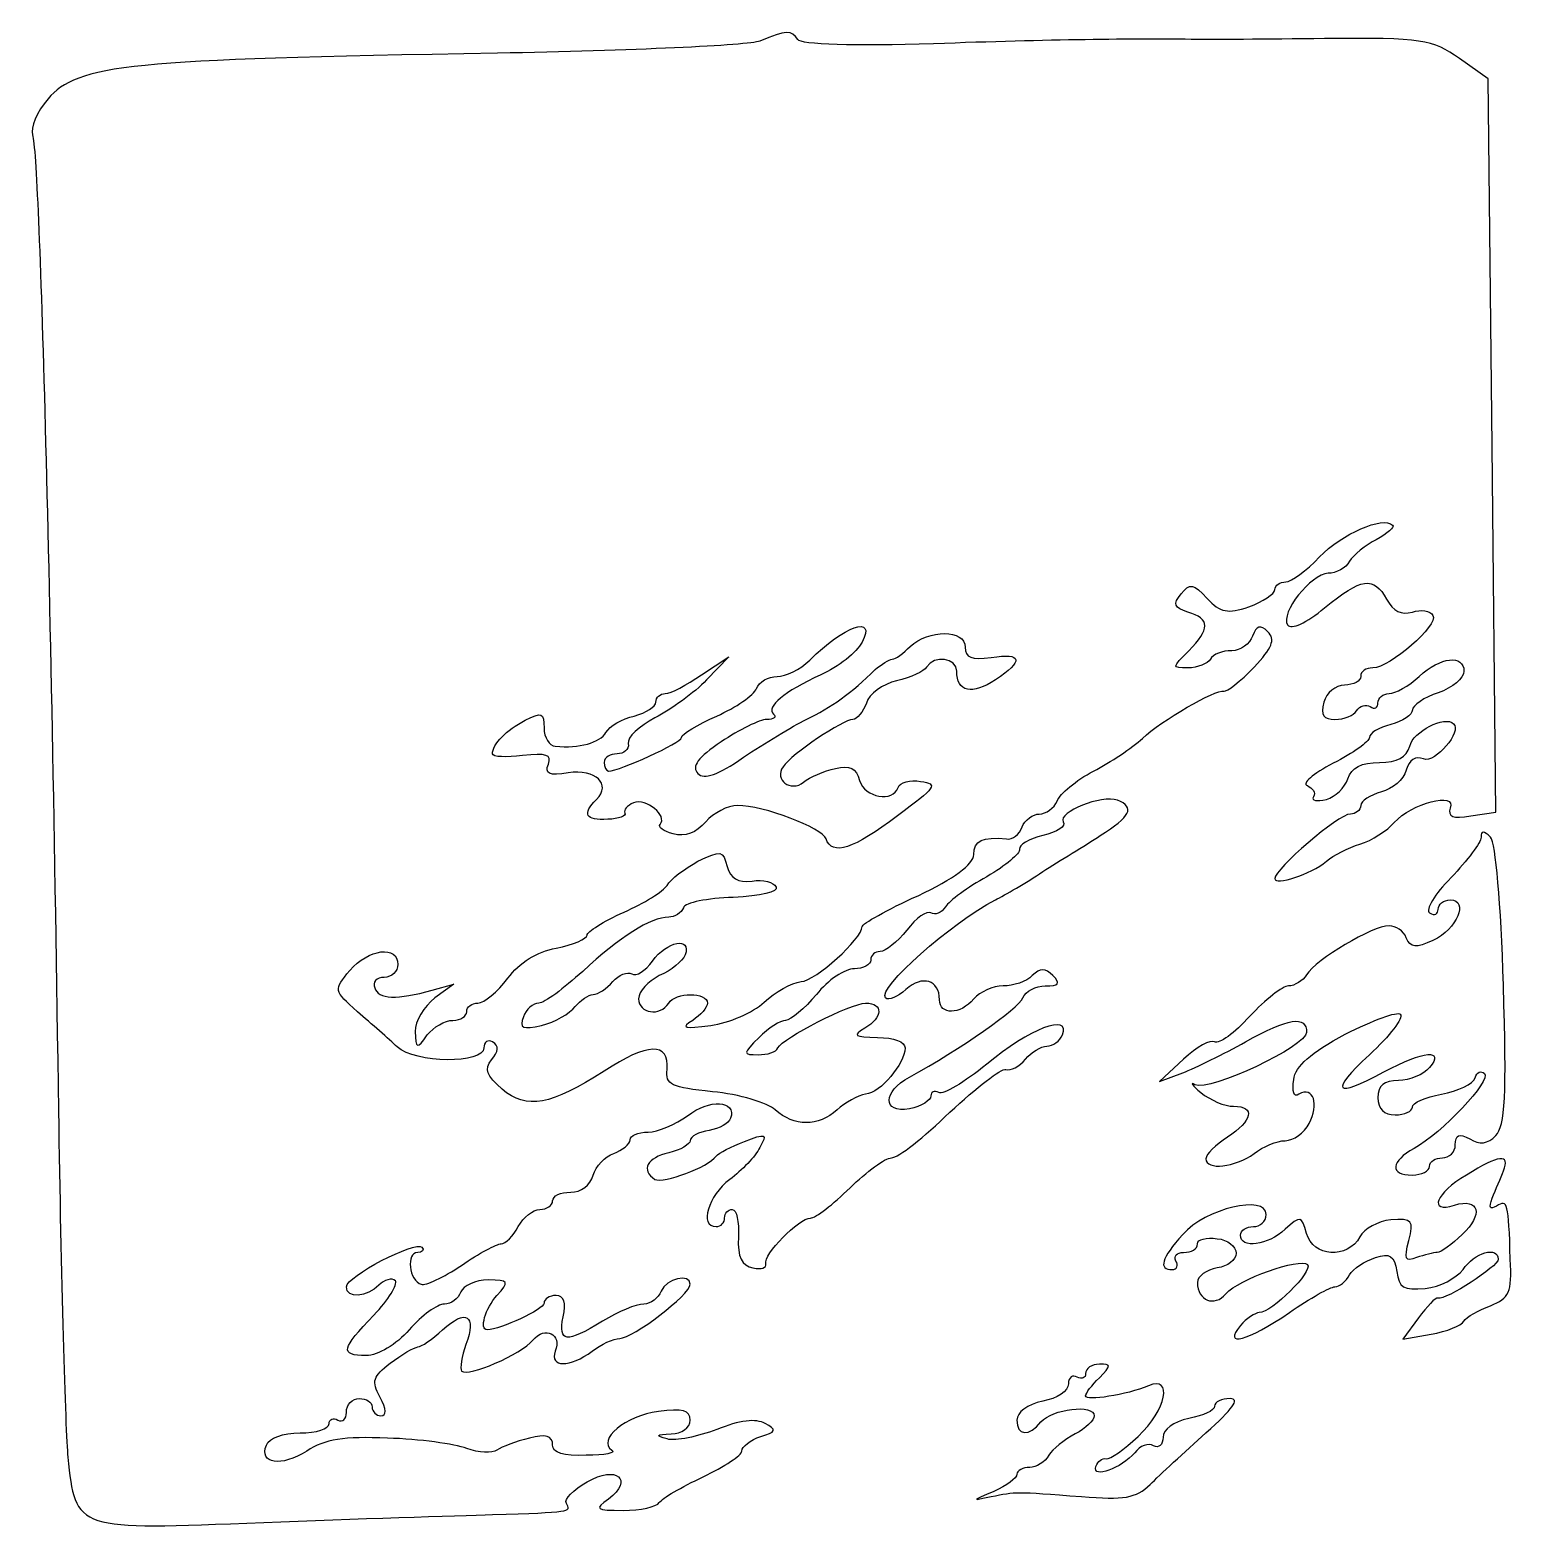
# Model space of a CAD drawing. Extents: x 0 to 69.4, y 0 to 30.3.
# Drawn here: x 34.799 to 37.791, y 7.909 to 10.94 of the extents above; entities that cross this region are included whole.
import ezdxf

# ---------------------------------------------------------------- set-up
doc = ezdxf.new("R2010")
doc.units = 0
doc.header["$MEASUREMENT"] = 0
doc.layers.get('0').update_dxf_attribs({"linetype": 'CONTINUOUS'})

msp = doc.modelspace()

# ---------------------------------------------------------------- linework, layer by layer
at = {"color": 0, "linetype": 'CONTINUOUS'}
for p, q in [((36.2724, 10.9172), (36.2724, 10.9172)), ((37.7428, 10.8408), (37.6854, 10.8824)), ((37.7514, 10.0996), (37.7428, 10.8408)), ((37.7583, 9.36003), (37.7514, 10.0996)), ((36.4789, 9.70378), (36.4789, 9.70378)), ((36.1543, 9.63781), (36.2099, 9.67426)), ((36.2099, 9.67426), (36.1647, 9.62739)), ((37.7081, 9.35308), (37.7583, 9.36003)), ((37.7289, 9.30968), (37.7289, 9.30968)), ((35.611, 9.00071), (35.6544, 9.01286)), ((35.6544, 9.01286), (35.6163, 8.98508)), ((37.1282, 8.86182), (37.0796, 8.81668)), ((37.0796, 8.81668), (37.1265, 8.83404)), ((37.6993, 8.6275), (37.6993, 8.6275)), ((37.6021, 8.33931), (37.5708, 8.2959)), ((37.5708, 8.2959), (37.6282, 8.30632)), ((36.9303, 8.22651), (36.9303, 8.22651))]:
    msp.add_line(p, q, dxfattribs=at)
for points in [[(36.2724, 10.9172), (36.2499, 10.9085), (36.0119, 10.8981), (35.7429, 10.8928)], [(36.3488, 10.9206), (36.3365, 10.9397), (36.3263, 10.9397), (36.2724, 10.9172)], [(36.6231, 10.9119), (36.465, 10.9067), (36.3539, 10.9102), (36.3488, 10.9206)], [(37.156, 10.9206), (37.0258, 10.9224), (36.8592, 10.9206), (36.6231, 10.9119)], [(37.4129, 10.9224), (37.2949, 10.9206), (37.1803, 10.9206), (37.156, 10.9206)], [(37.6854, 10.8824), (37.6299, 10.9206), (37.6108, 10.9241), (37.4129, 10.9224)], [(35.7429, 10.8928), (34.9965, 10.8807), (34.8942, 10.8703), (34.8351, 10.8008)], [(34.8351, 10.8008), (34.8125, 10.7748), (34.7986, 10.7418), (34.8039, 10.7279)], [(34.8039, 10.7279), (34.8178, 10.6776), (34.8403, 9.86171), (34.856, 8.75765)], [(37.4025, 9.8756), (37.4476, 9.92247), (37.531, 9.95893), (37.55, 9.93983)], [(37.55, 9.93983), (37.5553, 9.93636), (37.5396, 9.92247), (37.5171, 9.91032)], [(37.5171, 9.91032), (37.4963, 9.8999), (37.4701, 9.87907), (37.4632, 9.86692)], [(37.3347, 9.82525), (37.3451, 9.82525), (37.3764, 9.84782), (37.4025, 9.8756)], [(37.4632, 9.86692), (37.4563, 9.85303), (37.4354, 9.84261), (37.4199, 9.84261)], [(37.1231, 9.80094), (37.1404, 9.82351), (37.149, 9.82178), (37.1751, 9.79226)], [(37.3122, 9.80963), (37.3122, 9.81831), (37.3226, 9.82525), (37.3347, 9.82525)], [(37.4199, 9.84261), (37.3851, 9.84088), (37.3226, 9.76275), (37.3382, 9.73844)], [(37.4129, 9.77317), (37.4875, 9.83393), (37.5118, 9.8374), (37.5379, 9.79053)], [(37.1369, 9.76449), (37.1092, 9.77317), (37.1057, 9.78011), (37.1231, 9.80094)], [(37.1751, 9.79226), (37.2029, 9.76275), (37.2168, 9.76101), (37.2601, 9.7749)], [(37.2601, 9.7749), (37.2879, 9.78532), (37.3122, 9.80094), (37.3122, 9.80963)], [(37.5379, 9.79053), (37.5518, 9.76622), (37.5674, 9.75754), (37.59, 9.76449)], [(37.1386, 9.68642), (37.1821, 9.72976), (37.1821, 9.7506), (37.1369, 9.76449)], [(37.3382, 9.73844), (37.3451, 9.72803), (37.3764, 9.74192), (37.4129, 9.77317)], [(37.59, 9.76449), (37.6074, 9.76969), (37.6264, 9.76796), (37.6317, 9.75754)], [(36.3731, 9.66732), (36.4425, 9.73671), (36.5085, 9.75928), (36.4789, 9.70378)], [(36.5761, 9.6951), (36.6126, 9.72976), (36.6872, 9.72976), (36.6872, 9.69336)], [(37.2983, 9.72456), (37.2826, 9.74018), (37.2758, 9.73671), (37.2671, 9.71588)], [(37.6317, 9.75754), (37.6438, 9.73844), (37.5449, 9.65169), (37.5101, 9.65169)], [(36.4789, 9.70378), (36.4685, 9.68294), (36.4303, 9.65343), (36.3956, 9.63781)], [(37.2671, 9.71588), (37.2619, 9.70031), (37.2428, 9.68642), (37.2254, 9.68642)], [(37.2706, 9.65343), (37.3069, 9.69163), (37.3139, 9.70893), (37.2983, 9.72456)], [(36.505, 9.64822), (36.5189, 9.65864), (36.5328, 9.66906), (36.5397, 9.66906)], [(36.5397, 9.66906), (36.5467, 9.66906), (36.5622, 9.68121), (36.5761, 9.6951)], [(36.6699, 9.64475), (36.6699, 9.67253), (36.6247, 9.67774), (36.6092, 9.65343)], [(36.6872, 9.69336), (36.6872, 9.67253), (36.6994, 9.66732), (36.7393, 9.67253)], [(36.7393, 9.67253), (36.8036, 9.68294), (36.8053, 9.66558), (36.7481, 9.62739)], [(37.1369, 9.65169), (37.1039, 9.65169), (37.1039, 9.65169), (37.1386, 9.68642)], [(37.1821, 9.66906), (37.1768, 9.66038), (37.156, 9.65169), (37.1369, 9.65169)], [(37.2254, 9.68642), (37.2064, 9.68642), (37.1872, 9.67947), (37.1821, 9.66906)], [(37.6039, 9.63433), (37.6472, 9.67426), (37.6942, 9.67947), (37.6942, 9.64475)], [(36.3071, 9.63433), (36.3244, 9.63433), (36.3539, 9.64822), (36.3731, 9.66732)], [(36.3661, 9.54753), (36.4164, 9.57183), (36.4581, 9.60135), (36.505, 9.64822)], [(36.6092, 9.65343), (36.6039, 9.64475), (36.5779, 9.6326), (36.5483, 9.62565)], [(36.7481, 9.62739), (36.7011, 9.59614), (36.6699, 9.60308), (36.6699, 9.64475)], [(37.2099, 9.60482), (37.215, 9.60308), (37.2428, 9.62392), (37.2706, 9.65343)], [(37.5101, 9.65169), (37.4963, 9.65169), (37.4858, 9.64475), (37.4858, 9.63433)], [(37.6942, 9.64475), (37.6942, 9.63086), (37.6715, 9.61176), (37.6421, 9.60135)], [(36.1647, 9.62739), (36.1404, 9.60135), (36.0936, 9.56836), (36.0606, 9.551)], [(36.0814, 9.59961), (36.0918, 9.59961), (36.1249, 9.61697), (36.1543, 9.63781)], [(36.1856, 9.55447), (36.2238, 9.57183), (36.2603, 9.59614), (36.2654, 9.61003)], [(36.2654, 9.61003), (36.2707, 9.62392), (36.2897, 9.63433), (36.3071, 9.63433)], [(36.3956, 9.63781), (36.321, 9.60308), (36.2846, 9.57357), (36.3001, 9.55794)], [(36.5483, 9.62565), (36.5206, 9.61871), (36.4928, 9.59961), (36.4876, 9.58051)], [(37.0449, 9.50933), (37.0831, 9.54579), (37.1925, 9.60829), (37.2099, 9.60482)], [(37.4528, 9.61697), (37.4354, 9.61697), (37.4164, 9.60135), (37.4111, 9.58225)], [(37.4858, 9.63433), (37.4858, 9.62565), (37.4719, 9.61697), (37.4528, 9.61697)], [(37.5431, 9.59961), (37.5553, 9.59961), (37.5831, 9.61524), (37.6039, 9.63433)], [(36.0189, 9.55447), (36.0432, 9.56142), (36.0624, 9.57357), (36.0624, 9.58225)], [(36.0624, 9.58225), (36.0624, 9.59267), (36.071, 9.59961), (36.0814, 9.59961)], [(36.4876, 9.58051), (36.4807, 9.56315), (36.4685, 9.54753), (36.4599, 9.54753)], [(37.4111, 9.58225), (37.4042, 9.55621), (37.4111, 9.54753), (37.4338, 9.54753)], [(37.4771, 9.56489), (37.484, 9.57531), (37.4963, 9.57878), (37.5049, 9.57357)], [(37.5049, 9.57357), (37.5136, 9.56663), (37.5206, 9.57183), (37.5206, 9.58051)], [(37.5206, 9.58051), (37.5206, 9.59093), (37.531, 9.59961), (37.5431, 9.59961)], [(37.6421, 9.60135), (37.6143, 9.59267), (37.59, 9.57531), (37.59, 9.56663)], [(35.7985, 9.54579), (35.8315, 9.56315), (35.8367, 9.56142), (35.8367, 9.53017)], [(35.9617, 9.52149), (35.9686, 9.53364), (35.9946, 9.54926), (36.0189, 9.55447)], [(36.0606, 9.551), (36.0293, 9.53364), (36.0033, 9.51107), (36.0068, 9.49892)], [(36.1144, 9.51107), (36.1144, 9.51801), (36.1457, 9.53711), (36.1856, 9.55447)], [(36.2863, 9.54753), (36.2724, 9.54753), (36.2307, 9.52669), (36.1943, 9.50239)], [(36.2394, 9.47114), (36.2811, 9.49892), (36.3383, 9.53364), (36.3661, 9.54753)], [(36.3001, 9.55794), (36.3071, 9.55274), (36.3001, 9.54753), (36.2863, 9.54753)], [(36.4599, 9.54753), (36.4407, 9.54753), (36.3365, 9.47808), (36.3193, 9.45204)], [(37.4338, 9.54753), (37.4528, 9.54753), (37.4719, 9.55621), (37.4771, 9.56489)], [(37.59, 9.56663), (37.59, 9.55621), (37.5708, 9.54406), (37.5465, 9.53711)], [(37.5847, 9.49371), (37.5917, 9.52322), (37.656, 9.55621), (37.6733, 9.53885)], [(35.7325, 9.47808), (35.7325, 9.49718), (35.7603, 9.52669), (35.7985, 9.54579)], [(35.8367, 9.53017), (35.8367, 9.51107), (35.8471, 9.49371), (35.8593, 9.49371)], [(35.8593, 9.49371), (35.9078, 9.4885), (35.9494, 9.50065), (35.9617, 9.52149)], [(37.5465, 9.53711), (37.5222, 9.5319), (37.5032, 9.51975), (37.5032, 9.51107)], [(37.6733, 9.53885), (37.6907, 9.52322), (37.6368, 9.45899), (37.6125, 9.46767)], [(35.9668, 9.44336), (35.9894, 9.44336), (36.1144, 9.50065), (36.1144, 9.51107)], [(36.0068, 9.49892), (36.0085, 9.48676), (35.9981, 9.47808), (35.9842, 9.47808)], [(36.1943, 9.50239), (36.1474, 9.47114), (36.1335, 9.45204), (36.1474, 9.43815)], [(36.946, 9.44336), (36.9807, 9.46072), (37.024, 9.49024), (37.0449, 9.50933)], [(37.5032, 9.51107), (37.5032, 9.50239), (37.4701, 9.47982), (37.4303, 9.45899)], [(37.524, 9.46072), (37.5604, 9.46072), (37.5778, 9.47114), (37.5847, 9.49371)], [(35.7933, 9.47461), (35.7603, 9.47114), (35.7325, 9.47114), (35.7325, 9.47808)], [(35.8454, 9.45725), (35.8524, 9.47635), (35.8419, 9.47982), (35.7933, 9.47461)], [(35.8853, 9.43989), (35.8471, 9.43294), (35.8367, 9.43815), (35.8454, 9.45725)], [(35.9842, 9.47808), (35.9703, 9.47808), (35.9582, 9.47114), (35.9582, 9.46072)], [(35.9582, 9.46072), (35.9582, 9.45204), (35.9617, 9.44336), (35.9668, 9.44336)], [(36.1474, 9.43815), (36.1596, 9.426), (36.1874, 9.43468), (36.2394, 9.47114)], [(37.4303, 9.45899), (37.3886, 9.43815), (37.366, 9.41732), (37.3782, 9.41385)], [(37.4597, 9.42774), (37.4667, 9.45031), (37.4875, 9.46072), (37.524, 9.46072)], [(37.6125, 9.46767), (37.5969, 9.47461), (37.5831, 9.46593), (37.5778, 9.4451)], [(35.9425, 9.38607), (35.9738, 9.41732), (35.9408, 9.44683), (35.8853, 9.43989)], [(36.3193, 9.45204), (36.3001, 9.426), (36.3349, 9.39996), (36.3608, 9.42079)], [(36.3608, 9.42079), (36.3731, 9.43121), (36.4025, 9.44336), (36.4251, 9.44857)], [(36.4251, 9.44857), (36.4546, 9.45551), (36.4668, 9.45031), (36.4738, 9.42426)], [(36.8731, 9.3826), (36.8782, 9.39822), (36.9113, 9.42426), (36.946, 9.44336)], [(37.4164, 9.38607), (37.4338, 9.39128), (37.4546, 9.41038), (37.4597, 9.42774)], [(37.5778, 9.4451), (37.5726, 9.426), (37.55, 9.4069), (37.5275, 9.40169)], [(36.4738, 9.42426), (36.4842, 9.38954), (36.5414, 9.37913), (36.5518, 9.41038)], [(36.5969, 9.42253), (36.6335, 9.41732), (36.6282, 9.41038), (36.5501, 9.35308)], [(36.5518, 9.41038), (36.5553, 9.42079), (36.5761, 9.426), (36.5969, 9.42253)], [(36.9946, 9.38433), (36.9633, 9.39649), (36.8731, 9.36003), (36.8851, 9.34093)], [(37.3782, 9.41385), (37.3886, 9.40864), (37.3956, 9.39996), (37.3903, 9.39128)], [(37.5275, 9.40169), (37.5049, 9.39475), (37.4858, 9.3826), (37.4858, 9.37392)], [(37.5535, 9.33919), (37.5882, 9.37913), (37.6803, 9.40169), (37.6664, 9.36871)], [(35.9651, 9.34614), (35.92, 9.34267), (35.9131, 9.35656), (35.9425, 9.38607)], [(36.0172, 9.37913), (36.005, 9.37392), (35.9964, 9.36524), (35.9999, 9.35829)], [(36.071, 9.33572), (36.0867, 9.35308), (36.0432, 9.38954), (36.0172, 9.37913)], [(36.2272, 9.37392), (36.2082, 9.37392), (36.1786, 9.35829), (36.1631, 9.34093)], [(36.406, 9.30621), (36.399, 9.32878), (36.2793, 9.37392), (36.2272, 9.37392)], [(36.8365, 9.35656), (36.8504, 9.35656), (36.8661, 9.36871), (36.8731, 9.3826)], [(36.9599, 9.31315), (37.0206, 9.35135), (37.031, 9.37044), (36.9946, 9.38433)], [(37.3903, 9.39128), (37.3851, 9.38433), (37.3972, 9.38086), (37.4164, 9.38607)], [(37.4858, 9.37392), (37.4858, 9.3635), (37.4754, 9.35656), (37.465, 9.35656)], [(37.6664, 9.36871), (37.6611, 9.35135), (37.6715, 9.34614), (37.7081, 9.35308)], [(35.9999, 9.35829), (36.0033, 9.35308), (35.9876, 9.34614), (35.9651, 9.34614)], [(36.0971, 9.31663), (36.0779, 9.32183), (36.0658, 9.33051), (36.071, 9.33572)], [(36.1631, 9.34093), (36.1439, 9.31836), (36.1214, 9.30968), (36.0971, 9.31663)], [(36.5501, 9.35308), (36.4615, 9.28538), (36.4182, 9.27149), (36.406, 9.30621)], [(36.8018, 9.33051), (36.8071, 9.3444), (36.8244, 9.35656), (36.8365, 9.35656)], [(36.8851, 9.34093), (36.8921, 9.33225), (36.8731, 9.3201), (36.8435, 9.31315)], [(37.465, 9.35656), (37.4407, 9.35656), (37.3122, 9.24544), (37.3122, 9.2264)], [(37.484, 9.29579), (37.5083, 9.30274), (37.5396, 9.32357), (37.5535, 9.33919)], [(36.7046, 9.27496), (36.7046, 9.30274), (36.7219, 9.31142), (36.7706, 9.30621)], [(36.7706, 9.30621), (36.7828, 9.30447), (36.7967, 9.31489), (36.8018, 9.33051)], [(36.8435, 9.31315), (36.8157, 9.30621), (36.7949, 9.29406), (36.7967, 9.28538)], [(36.8435, 9.24024), (36.8765, 9.26107), (36.9303, 9.29406), (36.9599, 9.31315)], [(37.7289, 9.30968), (37.7289, 9.29926), (37.7011, 9.26281), (37.6681, 9.22814)], [(37.7479, 9.30968), (37.734, 9.32357), (37.7289, 9.32357), (37.7289, 9.30968)], [(37.7739, 9.01113), (37.7688, 9.17606), (37.7583, 9.29926), (37.7479, 9.30968)], [(36.1474, 9.26107), (36.1943, 9.28364), (36.1978, 9.28364), (36.2064, 9.25065)], [(36.5918, 9.19168), (36.6647, 9.2264), (36.7029, 9.25413), (36.7046, 9.27496)], [(36.7967, 9.28538), (36.7983, 9.27669), (36.7689, 9.25239), (36.7307, 9.22988)], [(37.4164, 9.26107), (37.4303, 9.27322), (37.4615, 9.28885), (37.484, 9.29579)], [(36.0849, 9.21251), (36.0918, 9.22467), (36.1214, 9.24718), (36.1474, 9.26107)], [(36.2064, 9.25065), (36.2133, 9.2264), (36.2272, 9.21772), (36.2568, 9.22119)], [(37.3122, 9.2264), (37.3122, 9.21078), (37.3851, 9.23503), (37.4164, 9.26107)], [(36.2568, 9.22119), (36.2793, 9.22467), (36.3001, 9.21946), (36.3054, 9.20904)], [(36.7307, 9.22988), (36.6925, 9.20904), (36.6543, 9.18126), (36.6474, 9.16911)], [(36.7481, 9.183), (36.7671, 9.19342), (36.8106, 9.21772), (36.8435, 9.24024)], [(37.6681, 9.22814), (37.6351, 9.19515), (37.616, 9.16217), (37.6247, 9.15696)], [(35.9981, 9.15869), (36.0381, 9.17606), (36.0779, 9.20036), (36.0849, 9.21251)], [(36.2186, 9.18821), (36.1665, 9.18647), (36.1214, 9.17779), (36.1179, 9.16738)], [(36.3054, 9.20904), (36.3106, 9.19863), (36.2742, 9.19168), (36.2186, 9.18821)], [(36.4789, 9.12918), (36.4789, 9.13439), (36.5293, 9.1639), (36.5918, 9.19168)], [(35.9235, 9.11182), (35.9235, 9.11876), (35.9564, 9.1396), (35.9981, 9.15869)], [(36.1179, 9.16738), (36.1144, 9.15696), (36.1006, 9.14828), (36.0883, 9.14828)], [(36.5258, 8.98508), (36.5085, 9.00418), (36.6594, 9.13786), (36.7481, 9.183)], [(36.6178, 9.15696), (36.6092, 9.16217), (36.5883, 9.14654), (36.5692, 9.12224)], [(36.6474, 9.16911), (36.6386, 9.15696), (36.6265, 9.15175), (36.6178, 9.15696)], [(37.6247, 9.15696), (37.6351, 9.15001), (37.6421, 9.15522), (37.6421, 9.1639)], [(37.6664, 9.183), (37.7046, 9.183), (37.6803, 9.12397), (37.6317, 9.1014)], [(37.6421, 9.1639), (37.6421, 9.17432), (37.6525, 9.183), (37.6664, 9.183)], [(36.0883, 9.14828), (36.0519, 9.14828), (35.9894, 9.10835), (35.9147, 9.0389)], [(36.3557, 9.01807), (36.3851, 9.01981), (36.4789, 9.10488), (36.4789, 9.12918)], [(37.5431, 9.13092), (37.5101, 9.13092), (37.3956, 9.06321), (37.3764, 9.03196)], [(37.5778, 9.10661), (37.5726, 9.1205), (37.5569, 9.13092), (37.5431, 9.13092)], [(35.4443, 9.04064), (35.4825, 9.08404), (35.5415, 9.09272), (35.5415, 9.05279)], [(35.861, 9.08578), (35.8957, 9.09272), (35.9235, 9.10488), (35.9235, 9.11182)], [(36.0554, 9.05974), (36.0849, 9.09967), (36.1353, 9.11008), (36.1214, 9.07189)], [(36.5692, 9.12224), (36.5501, 9.09793), (36.5258, 9.07883), (36.5154, 9.07883)], [(37.6317, 9.1014), (37.5969, 9.08578), (37.5865, 9.08578), (37.5778, 9.10661)], [(35.7638, 9.02501), (35.7864, 9.05626), (35.8228, 9.07883), (35.861, 9.08578)], [(36.1214, 9.07189), (36.1161, 9.05974), (36.0936, 9.04064), (36.0693, 9.03022)], [(36.5154, 9.07883), (36.505, 9.07883), (36.4963, 9.07189), (36.4963, 9.06147)], [(35.46, 8.95731), (35.4114, 9.00071), (35.4114, 9.00071), (35.4443, 9.04064)], [(35.5415, 9.05279), (35.5415, 9.0389), (35.5294, 9.02675), (35.5138, 9.02675)], [(35.9147, 9.0389), (35.8765, 9.00418), (35.8367, 8.97467), (35.8263, 8.97467)], [(35.9756, 9.01807), (35.9876, 9.03196), (36.005, 9.0389), (36.0138, 9.03369)], [(36.0138, 9.03369), (36.0224, 9.02849), (36.0415, 9.0389), (36.0554, 9.05974)], [(36.4633, 9.04411), (36.4442, 9.04411), (36.4094, 9.02154), (36.3869, 8.99203)], [(36.4963, 9.06147), (36.4963, 9.05279), (36.4807, 9.04411), (36.4633, 9.04411)], [(36.8643, 9.03022), (36.8488, 9.04585), (36.8383, 9.04585), (36.8226, 9.03022)], [(35.5138, 9.02675), (35.4982, 9.02675), (35.4894, 9.01633), (35.4947, 9.00592)], [(35.4947, 9.00592), (35.5017, 8.98161), (35.5399, 8.98161), (35.611, 9.00071)], [(35.7031, 8.97467), (35.7151, 8.97467), (35.7429, 8.99724), (35.7638, 9.02501)], [(35.9356, 8.99203), (35.946, 8.99203), (35.9633, 9.00418), (35.9756, 9.01807)], [(36.0693, 9.03022), (36.0467, 9.01807), (36.0276, 8.99897), (36.0276, 8.98335)], [(36.2811, 8.9764), (36.3036, 8.99724), (36.3365, 9.01633), (36.3557, 9.01807)], [(36.5675, 9.00244), (36.5501, 8.98682), (36.5328, 8.97988), (36.5258, 8.98508)], [(36.6351, 8.98161), (36.6351, 9.02154), (36.6004, 9.03196), (36.5675, 9.00244)], [(36.7636, 9.00939), (36.7428, 9.00939), (36.7168, 8.99724), (36.7046, 8.98335)], [(36.8226, 9.03022), (36.8106, 9.01807), (36.7844, 9.00939), (36.7636, 9.00939)], [(36.8036, 8.98508), (36.8088, 8.99897), (36.8296, 9.00939), (36.8488, 9.00939)], [(36.8488, 9.00939), (36.8765, 9.00939), (36.88, 9.0146), (36.8643, 9.03022)], [(37.34, 9.00939), (37.3278, 9.00939), (37.2931, 8.98161), (37.2619, 8.94863)], [(37.3764, 9.03196), (37.3694, 9.01981), (37.3521, 9.00939), (37.34, 9.00939)], [(37.7583, 8.70736), (37.7774, 8.72646), (37.7808, 8.7889), (37.7739, 9.01113)], [(35.6163, 8.98508), (35.5936, 8.96772), (35.5763, 8.93821), (35.5763, 8.91738)], [(35.6804, 8.95731), (35.6804, 8.96772), (35.6908, 8.97467), (35.7031, 8.97467)], [(35.8263, 8.97467), (35.8142, 8.97467), (35.8003, 8.96251), (35.795, 8.94689)], [(35.8992, 8.96772), (35.9096, 8.97988), (35.9269, 8.99203), (35.9356, 8.99203)], [(36.0276, 8.98335), (36.0276, 8.95383), (36.071, 8.94689), (36.0883, 8.97467)], [(36.0883, 8.97467), (36.1022, 8.99724), (36.1665, 8.99724), (36.1665, 8.97467)], [(36.1665, 8.97467), (36.1665, 8.96599), (36.1526, 8.95036), (36.1369, 8.93994)], [(36.1735, 8.92953), (36.2099, 8.93474), (36.2585, 8.95557), (36.2811, 8.9764)], [(36.3089, 8.88439), (36.3175, 8.90349), (36.4564, 8.97467), (36.4858, 8.97467)], [(36.3869, 8.99203), (36.3626, 8.96425), (36.3349, 8.93994), (36.3244, 8.93994)], [(36.4858, 8.97467), (36.5224, 8.97467), (36.5206, 8.94515), (36.4842, 8.92432)], [(36.5744, 8.82536), (36.6768, 8.88092), (36.7949, 8.96425), (36.8036, 8.98508)], [(36.7046, 8.98335), (36.6768, 8.95036), (36.6351, 8.95036), (36.6351, 8.98161)], [(35.5399, 8.88613), (35.5242, 8.90175), (35.4878, 8.933), (35.46, 8.95731)], [(35.6526, 8.93994), (35.6683, 8.93994), (35.6804, 8.94863), (35.6804, 8.95731)], [(35.795, 8.94689), (35.7864, 8.92432), (35.7933, 8.92085), (35.8315, 8.92953)], [(35.8315, 8.92953), (35.8593, 8.93647), (35.8888, 8.95383), (35.8992, 8.96772)], [(36.8835, 8.91043), (36.9008, 8.95557), (36.8157, 8.92258), (36.7307, 8.8514)], [(37.2619, 8.94863), (37.2307, 8.9139), (37.1994, 8.89133), (37.1907, 8.89654)], [(37.2532, 8.89654), (37.34, 8.94515), (37.3764, 8.95036), (37.3764, 8.91564)], [(37.4546, 8.91217), (37.5101, 8.93994), (37.5604, 8.95904), (37.5657, 8.9521)], [(37.5657, 8.9521), (37.5726, 8.94515), (37.5449, 8.90869), (37.5032, 8.8705)], [(35.5763, 8.91738), (35.5781, 8.88265), (35.5797, 8.88092), (35.6006, 8.91043)], [(35.6006, 8.91043), (35.6128, 8.92606), (35.6371, 8.93994), (35.6526, 8.93994)], [(36.1369, 8.93994), (36.111, 8.92432), (36.1196, 8.92258), (36.1735, 8.92953)], [(36.3244, 8.93994), (36.314, 8.93994), (36.2897, 8.92432), (36.2707, 8.90522)], [(36.4842, 8.92432), (36.4581, 8.90869), (36.4633, 8.90696), (36.5101, 8.90522)], [(37.3764, 8.91564), (37.3764, 8.88786), (37.1821, 8.79585), (37.1508, 8.80974)], [(37.3504, 8.82015), (37.3539, 8.84793), (37.3851, 8.87397), (37.4546, 8.91217)], [(35.7151, 8.88439), (35.7151, 8.8514), (35.5763, 8.85314), (35.5399, 8.88613)], [(35.7325, 8.89654), (35.7239, 8.90175), (35.7151, 8.89654), (35.7151, 8.88439)], [(35.7308, 8.86008), (35.7447, 8.87744), (35.7464, 8.88786), (35.7325, 8.89654)], [(36.0849, 8.84099), (36.0901, 8.89654), (36.045, 8.89481), (35.9582, 8.83751)], [(36.2707, 8.90522), (36.2376, 8.87224), (36.2376, 8.8705), (36.2689, 8.8705)], [(36.2689, 8.8705), (36.2881, 8.8705), (36.3054, 8.87571), (36.3089, 8.88439)], [(36.5657, 8.88439), (36.564, 8.8514), (36.5171, 8.79411), (36.4858, 8.79064)], [(36.5101, 8.90522), (36.5432, 8.90522), (36.5657, 8.89654), (36.5657, 8.88439)], [(36.8088, 8.86182), (36.821, 8.87571), (36.84, 8.88786), (36.8522, 8.88786)], [(36.8522, 8.88786), (36.8643, 8.88786), (36.8782, 8.89828), (36.8835, 8.91043)], [(37.1265, 8.83404), (37.1525, 8.84446), (37.2099, 8.87224), (37.2532, 8.89654)], [(37.1907, 8.89654), (37.1821, 8.90175), (37.1543, 8.88613), (37.1282, 8.86182)], [(37.5326, 8.83578), (37.6143, 8.87918), (37.656, 8.88265), (37.6247, 8.84446)], [(35.7517, 8.80106), (35.7204, 8.82883), (35.7151, 8.84099), (35.7308, 8.86008)], [(36.7307, 8.8514), (36.6856, 8.81494), (36.6421, 8.7889), (36.6335, 8.79411)], [(36.7689, 8.84099), (36.7793, 8.83751), (36.7967, 8.84619), (36.8088, 8.86182)], [(37.5032, 8.8705), (37.4215, 8.79411), (37.4319, 8.78196), (37.5326, 8.83578)], [(35.9582, 8.83751), (35.8506, 8.76807), (35.8019, 8.75939), (35.7517, 8.80106)], [(36.1769, 8.79585), (36.0936, 8.80453), (36.0814, 8.80974), (36.0849, 8.84099)], [(36.5744, 8.76113), (36.5189, 8.7525), (36.5206, 8.79585), (36.5744, 8.82536)], [(36.656, 8.75424), (36.7099, 8.80453), (36.7601, 8.84272), (36.7689, 8.84099)], [(37.3608, 8.79064), (37.3504, 8.78369), (37.3469, 8.79585), (37.3504, 8.82015)], [(37.6247, 8.84446), (37.6125, 8.83057), (37.5847, 8.81842), (37.5622, 8.81842)], [(37.7358, 8.83231), (37.7514, 8.82015), (37.649, 8.71083), (37.5935, 8.68132)], [(37.649, 8.79064), (37.6819, 8.79758), (37.7132, 8.81147), (37.7167, 8.82363)], [(37.7167, 8.82363), (37.7201, 8.83578), (37.7289, 8.83925), (37.7358, 8.83231)], [(36.3036, 8.75939), (36.2881, 8.77328), (36.2307, 8.79064), (36.1769, 8.79585)], [(36.4858, 8.79064), (36.4703, 8.7889), (36.4442, 8.77328), (36.4286, 8.75939)], [(36.6335, 8.79411), (36.6247, 8.79932), (36.6178, 8.79585), (36.6178, 8.78717)], [(37.1508, 8.80974), (37.1404, 8.81668), (37.1456, 8.808), (37.1629, 8.79411)], [(37.1629, 8.79411), (37.1821, 8.77849), (37.2115, 8.76633), (37.2289, 8.76633)], [(37.3817, 8.73167), (37.4025, 8.76981), (37.3903, 8.808), (37.3608, 8.79064)], [(37.5622, 8.81842), (37.5326, 8.81842), (37.5206, 8.808), (37.5206, 8.78369)], [(37.59, 8.7646), (37.59, 8.77328), (37.616, 8.78543), (37.649, 8.79064)], [(36.1265, 8.74729), (36.17, 8.78196), (36.2256, 8.77849), (36.2133, 8.74208)], [(36.4286, 8.75939), (36.3904, 8.72472), (36.3418, 8.72472), (36.3036, 8.75939)], [(36.6178, 8.78717), (36.6178, 8.77849), (36.5988, 8.76633), (36.5744, 8.76113)], [(37.2289, 8.76633), (37.274, 8.76633), (37.2671, 8.73687), (37.2168, 8.70389)], [(37.5206, 8.78369), (37.5206, 8.76113), (37.5326, 8.74903), (37.5553, 8.74903)], [(37.5553, 8.74903), (37.5743, 8.74903), (37.59, 8.75597), (37.59, 8.7646)], [(34.856, 8.75765), (34.8611, 8.42437), (34.8699, 8.10846), (34.875, 8.05811)], [(36.0467, 8.71431), (36.0658, 8.71431), (36.1022, 8.72993), (36.1265, 8.74729)], [(36.2133, 8.74208), (36.2099, 8.73167), (36.1908, 8.72125), (36.17, 8.71778)], [(36.5379, 8.66222), (36.5518, 8.66222), (36.6039, 8.70389), (36.656, 8.75424)], [(37.3331, 8.69694), (37.3504, 8.69694), (37.3713, 8.71257), (37.3817, 8.73167)], [(35.9772, 8.6709), (35.9946, 8.67785), (36.0103, 8.69), (36.0103, 8.69868)], [(36.0103, 8.69868), (36.0103, 8.70736), (36.0258, 8.71431), (36.0467, 8.71431)], [(36.17, 8.71778), (36.1492, 8.71431), (36.1318, 8.70562), (36.1318, 8.69694)], [(36.2411, 8.69521), (36.2846, 8.71257), (36.2881, 8.71083), (36.2724, 8.68306)], [(37.2168, 8.70389), (37.1925, 8.68826), (37.1733, 8.66917), (37.1733, 8.66049)], [(37.6768, 8.68826), (37.6768, 8.7091), (37.6838, 8.71257), (37.7063, 8.70042)], [(37.7063, 8.70042), (37.7254, 8.68826), (37.7428, 8.69), (37.7583, 8.70736)], [(35.9356, 8.6275), (35.9408, 8.64486), (35.9599, 8.66569), (35.9772, 8.6709)], [(36.0883, 8.67264), (36.045, 8.66222), (36.0311, 8.63792), (36.0606, 8.61882)], [(36.1318, 8.69694), (36.1318, 8.69), (36.1126, 8.67785), (36.0883, 8.67264)], [(36.1839, 8.66569), (36.189, 8.67264), (36.2151, 8.68479), (36.2411, 8.69521)], [(36.2724, 8.68306), (36.2638, 8.66569), (36.236, 8.63618), (36.2117, 8.61882)], [(37.1733, 8.66049), (37.1733, 8.63618), (37.2324, 8.64312), (37.2706, 8.6709)], [(37.2706, 8.6709), (37.2879, 8.68479), (37.3174, 8.69694), (37.3331, 8.69694)], [(37.5935, 8.68132), (37.5465, 8.65528), (37.5431, 8.6275), (37.59, 8.6275)], [(37.6507, 8.66222), (37.6646, 8.66222), (37.6768, 8.67437), (37.6768, 8.68826)], [(37.7739, 8.63618), (37.7878, 8.6709), (37.7653, 8.66917), (37.6993, 8.6275)], [(36.0606, 8.61882), (36.0779, 8.61014), (36.1682, 8.64312), (36.1839, 8.66569)], [(36.4546, 8.60146), (36.4876, 8.63444), (36.5258, 8.66222), (36.5379, 8.66222)], [(37.59, 8.6275), (37.609, 8.6275), (37.6247, 8.63618), (37.6247, 8.64486)], [(37.6247, 8.64486), (37.6247, 8.65528), (37.6368, 8.66222), (37.6507, 8.66222)], [(35.8904, 8.59278), (35.9113, 8.59278), (35.9304, 8.60667), (35.9356, 8.6275)], [(36.2117, 8.61882), (36.1682, 8.58583), (36.1492, 8.52333), (36.1839, 8.52333)], [(37.6993, 8.6275), (37.6368, 8.59104), (37.6213, 8.54937), (37.675, 8.56674)], [(37.7514, 8.58062), (37.7583, 8.59799), (37.7688, 8.62229), (37.7739, 8.63618)], [(35.854, 8.57542), (35.854, 8.58583), (35.8696, 8.59278), (35.8904, 8.59278)], [(36.3747, 8.54069), (36.3851, 8.54069), (36.4199, 8.56847), (36.4546, 8.60146)], [(37.2949, 8.54764), (37.2949, 8.58931), (37.1717, 8.55979), (37.1265, 8.50771)], [(37.675, 8.56674), (37.7254, 8.58236), (37.734, 8.54764), (37.6907, 8.50771)], [(37.76, 8.565), (37.7463, 8.55632), (37.7444, 8.56153), (37.7514, 8.58062)], [(37.7878, 8.45736), (37.7843, 8.57194), (37.7826, 8.57889), (37.76, 8.565)], [(35.7846, 8.52333), (35.795, 8.54243), (35.8142, 8.55806), (35.8281, 8.55806)], [(35.8281, 8.55806), (35.8419, 8.55806), (35.854, 8.56674), (35.854, 8.57542)], [(36.2013, 8.54069), (36.2013, 8.55111), (36.2082, 8.55806), (36.2168, 8.55806)], [(36.2168, 8.55806), (36.2256, 8.55806), (36.2307, 8.53375), (36.229, 8.5025)], [(37.2689, 8.52333), (37.2826, 8.52333), (37.2949, 8.53375), (37.2949, 8.54764)], [(35.7499, 8.48861), (35.7586, 8.48861), (35.7742, 8.50424), (35.7846, 8.52333)], [(36.1839, 8.52333), (36.1943, 8.52333), (36.2013, 8.53201), (36.2013, 8.54069)], [(36.2846, 8.44868), (36.2776, 8.46604), (36.3522, 8.54069), (36.3747, 8.54069)], [(37.2428, 8.50597), (37.2428, 8.51639), (37.255, 8.52333), (37.2689, 8.52333)], [(37.3331, 8.51812), (37.2983, 8.48514), (37.2428, 8.47819), (37.2428, 8.50597)], [(37.3764, 8.50944), (37.366, 8.5459), (37.3643, 8.5459), (37.3331, 8.51812)], [(37.5465, 8.53722), (37.5206, 8.53375), (37.4928, 8.51986), (37.484, 8.5025)], [(37.5831, 8.49556), (37.5935, 8.53549), (37.59, 8.54069), (37.5465, 8.53722)], [(35.4374, 8.40181), (35.4374, 8.42264), (35.5763, 8.49556), (35.5901, 8.48167)], [(35.67, 8.44521), (35.7047, 8.46951), (35.7413, 8.48861), (35.7499, 8.48861)], [(36.229, 8.5025), (36.2272, 8.46083), (36.236, 8.44521), (36.2585, 8.44)], [(37.1265, 8.50771), (37.0831, 8.4591), (37.0761, 8.43653), (37.1057, 8.43653)], [(37.1282, 8.47125), (37.1439, 8.47125), (37.156, 8.47819), (37.156, 8.48861)], [(37.156, 8.48861), (37.156, 8.49729), (37.1733, 8.5025), (37.196, 8.49903)], [(37.196, 8.49903), (37.2168, 8.49729), (37.2342, 8.4834), (37.2342, 8.46951)], [(37.484, 8.5025), (37.4597, 8.45736), (37.3886, 8.46257), (37.3764, 8.50944)], [(37.5986, 8.46083), (37.5761, 8.45215), (37.5726, 8.45736), (37.5831, 8.49556)], [(37.6907, 8.50771), (37.6699, 8.48687), (37.6472, 8.47125), (37.6403, 8.47125)], [(35.5815, 8.47125), (35.5572, 8.47125), (35.5642, 8.41396), (35.5885, 8.40701)], [(35.5901, 8.48167), (35.5954, 8.47646), (35.5901, 8.47125), (35.5815, 8.47125)], [(37.1126, 8.45389), (37.1074, 8.46431), (37.1143, 8.47125), (37.1282, 8.47125)], [(37.2342, 8.46951), (37.2342, 8.45562), (37.2168, 8.44347), (37.196, 8.44)], [(37.2133, 8.38792), (37.2393, 8.41743), (37.3625, 8.46083), (37.3782, 8.44694)], [(37.4632, 8.42611), (37.4701, 8.43826), (37.4944, 8.45389), (37.5153, 8.46083)], [(37.5153, 8.46083), (37.5449, 8.47125), (37.5535, 8.46431), (37.5588, 8.43306)], [(37.6403, 8.47125), (37.6333, 8.47125), (37.6143, 8.46604), (37.5986, 8.46083)], [(37.7635, 8.45736), (37.7635, 8.44347), (37.6576, 8.37403), (37.6421, 8.37924)], [(37.6924, 8.43653), (37.715, 8.47125), (37.7635, 8.48514), (37.7635, 8.45736)], [(37.7479, 8.36361), (37.7861, 8.37924), (37.7912, 8.38965), (37.7878, 8.45736)], [(35.5885, 8.40701), (35.5971, 8.40354), (35.6336, 8.4209), (35.67, 8.44521)], [(36.1318, 8.40701), (36.1318, 8.42958), (36.0832, 8.41917), (36.0728, 8.39312)], [(36.2585, 8.44), (36.2758, 8.43653), (36.2863, 8.44), (36.2846, 8.44868)], [(37.1057, 8.43653), (37.1143, 8.43653), (37.1178, 8.44521), (37.1126, 8.45389)], [(37.196, 8.44), (37.1733, 8.43653), (37.156, 8.42264), (37.156, 8.41049)], [(37.3782, 8.44694), (37.3903, 8.43306), (37.3053, 8.34972), (37.281, 8.34972)], [(37.4338, 8.40181), (37.4424, 8.40181), (37.4563, 8.41222), (37.4632, 8.42611)], [(37.5588, 8.43306), (37.5622, 8.40007), (37.5726, 8.39486), (37.616, 8.39833)], [(37.616, 8.39833), (37.6456, 8.40181), (37.6785, 8.41917), (37.6924, 8.43653)], [(35.5033, 8.40528), (35.479, 8.38097), (35.4374, 8.3775), (35.4374, 8.40181)], [(35.4929, 8.34451), (35.5225, 8.37576), (35.5415, 8.40701), (35.5364, 8.41396)], [(35.5364, 8.41396), (35.5294, 8.4209), (35.5138, 8.41569), (35.5033, 8.40528)], [(35.7239, 8.41569), (35.6978, 8.41569), (35.6735, 8.40354), (35.6683, 8.39139)], [(35.7413, 8.38444), (35.7672, 8.41222), (35.7656, 8.41569), (35.7239, 8.41569)], [(35.9894, 8.29764), (36.0154, 8.29764), (36.1318, 8.38618), (36.1318, 8.40701)], [(37.156, 8.41049), (37.156, 8.37403), (37.1907, 8.36014), (37.2133, 8.38792)], [(37.3417, 8.34972), (37.3833, 8.37924), (37.425, 8.40181), (37.4338, 8.40181)], [(35.6353, 8.36708), (35.6214, 8.36708), (35.5901, 8.34451), (35.5642, 8.315)], [(35.6683, 8.39139), (35.6631, 8.3775), (35.6492, 8.36708), (35.6353, 8.36708)], [(35.7221, 8.315), (35.7047, 8.315), (35.7186, 8.3584), (35.7413, 8.38444)], [(35.8367, 8.36882), (35.8367, 8.35667), (35.7482, 8.315), (35.7221, 8.315)], [(35.861, 8.38444), (35.8471, 8.38444), (35.8367, 8.3775), (35.8367, 8.36882)], [(35.8749, 8.34104), (35.8818, 8.37056), (35.8765, 8.38444), (35.861, 8.38444)], [(36.0381, 8.36708), (36.0224, 8.36708), (35.986, 8.35146), (35.9547, 8.33236)], [(36.0728, 8.39312), (36.0675, 8.37924), (36.0519, 8.36708), (36.0381, 8.36708)], [(37.6421, 8.37924), (37.6368, 8.38097), (37.6194, 8.36187), (37.6021, 8.33931)], [(35.4774, 8.26297), (35.4235, 8.26297), (35.4269, 8.27686), (35.4929, 8.34451)], [(35.6318, 8.315), (35.6788, 8.3584), (35.7013, 8.34451), (35.6788, 8.28549)], [(35.9547, 8.33236), (35.88, 8.28722), (35.8661, 8.28896), (35.8749, 8.34104)], [(37.2428, 8.32368), (37.2064, 8.2786), (37.2567, 8.29243), (37.3417, 8.34972)], [(37.281, 8.34972), (37.2724, 8.34972), (37.255, 8.33757), (37.2428, 8.32368)], [(37.6942, 8.33236), (37.6993, 8.34104), (37.7236, 8.35493), (37.7479, 8.36361)], [(35.5642, 8.315), (35.5381, 8.28549), (35.5017, 8.26297), (35.4774, 8.26297)], [(35.5815, 8.28033), (35.5885, 8.28033), (35.611, 8.2959), (35.6318, 8.315)], [(35.8142, 8.29417), (35.8385, 8.32368), (35.8731, 8.30632), (35.8593, 8.27165)], [(37.6282, 8.30632), (37.6594, 8.31153), (37.6889, 8.32368), (37.6942, 8.33236)], [(35.526, 8.24735), (35.5485, 8.26471), (35.5746, 8.28033), (35.5815, 8.28033)], [(35.6788, 8.28549), (35.67, 8.26124), (35.6665, 8.23693), (35.67, 8.23172)], [(35.67, 8.23172), (35.6839, 8.21957), (35.7899, 8.26471), (35.8142, 8.29417)], [(35.9339, 8.27165), (35.9513, 8.28549), (35.9772, 8.29764), (35.9894, 8.29764)], [(35.5051, 8.17964), (35.4878, 8.21089), (35.4913, 8.22131), (35.526, 8.24735)], [(35.8593, 8.27165), (35.8471, 8.23867), (35.8888, 8.23867), (35.9339, 8.27165)], [(36.9581, 8.24561), (36.9425, 8.24561), (36.9303, 8.23693), (36.9303, 8.22651)], [(36.9581, 8.21783), (36.9824, 8.24388), (36.9824, 8.24561), (36.9581, 8.24561)], [(36.9129, 8.21957), (36.9043, 8.22478), (36.8956, 8.21957), (36.8956, 8.20568)], [(36.9303, 8.22651), (36.9303, 8.21783), (36.9233, 8.21436), (36.9129, 8.21957)], [(36.9303, 8.18138), (36.9303, 8.18658), (36.9425, 8.20394), (36.9581, 8.21783)], [(37.0363, 8.09978), (37.0935, 8.1536), (37.1074, 8.22304), (37.0571, 8.20221)], [(36.8956, 8.20568), (36.8956, 8.19179), (36.8731, 8.17617), (36.8435, 8.17096)], [(37.0571, 8.20221), (37.0136, 8.18311), (36.9303, 8.17096), (36.9303, 8.18138)], [(35.4374, 8.14839), (35.4374, 8.16401), (35.4496, 8.17617), (35.4635, 8.17617)], [(35.4635, 8.17617), (35.4774, 8.17617), (35.4894, 8.16922), (35.4894, 8.15881)], [(35.4894, 8.15881), (35.4894, 8.15013), (35.4982, 8.14144), (35.5068, 8.14144)], [(35.5068, 8.14144), (35.519, 8.14144), (35.519, 8.1536), (35.5051, 8.17964)], [(36.1318, 8.13276), (36.1318, 8.15186), (36.1161, 8.15707), (36.0675, 8.15013)], [(36.8435, 8.17096), (36.8122, 8.16401), (36.7914, 8.14839), (36.7914, 8.13276)], [(36.84, 8.12929), (36.8626, 8.15533), (36.9476, 8.16575), (36.9476, 8.14144)], [(37.1907, 8.16054), (37.1907, 8.15186), (37.1682, 8.14144), (37.1386, 8.13624)], [(37.1733, 8.10672), (37.2272, 8.15533), (37.2428, 8.17617), (37.2219, 8.17617)], [(37.2219, 8.17617), (37.2046, 8.17617), (37.1907, 8.16922), (37.1907, 8.16054)], [(35.3438, 8.10672), (35.3767, 8.10672), (35.4026, 8.1154), (35.4026, 8.12582)], [(35.4026, 8.12582), (35.4026, 8.1345), (35.4114, 8.13797), (35.42, 8.13276)], [(35.42, 8.13276), (35.4304, 8.12756), (35.4374, 8.1345), (35.4374, 8.14839)], [(36.0675, 8.15013), (36.0015, 8.14144), (35.9425, 8.09283), (35.9738, 8.072)], [(36.0936, 8.10499), (36.1144, 8.10499), (36.1318, 8.11714), (36.1318, 8.13276)], [(36.2828, 8.12582), (36.2654, 8.13624), (36.2307, 8.13276), (36.1856, 8.11367)], [(36.2742, 8.09978), (36.3054, 8.10846), (36.3071, 8.11367), (36.2828, 8.12582)], [(36.7914, 8.13276), (36.7914, 8.10151), (36.8157, 8.09804), (36.84, 8.12929)], [(36.9476, 8.14144), (36.9476, 8.13276), (36.9303, 8.1154), (36.9094, 8.10499)], [(37.1386, 8.13624), (37.1074, 8.12929), (37.0865, 8.11367), (37.0865, 8.09804)], [(35.276, 8.08242), (35.2813, 8.09631), (35.309, 8.10672), (35.3438, 8.10672)], [(35.5207, 8.09631), (35.4322, 8.09978), (35.394, 8.09457), (35.3576, 8.07026)], [(35.6804, 8.07547), (35.6561, 8.08415), (35.585, 8.09457), (35.5207, 8.09631)], [(35.8072, 8.09631), (35.7794, 8.08936), (35.7517, 8.07894), (35.7413, 8.072)], [(35.854, 8.08242), (35.854, 8.10151), (35.8401, 8.10499), (35.8072, 8.09631)], [(36.0849, 8.09457), (36.0606, 8.10151), (36.0624, 8.10325), (36.0936, 8.10499)], [(36.1856, 8.11367), (36.1474, 8.09978), (36.1022, 8.08936), (36.0849, 8.09457)], [(36.236, 8.07026), (36.236, 8.07894), (36.2533, 8.09283), (36.2742, 8.09978)], [(36.9094, 8.10499), (36.8869, 8.09283), (36.8626, 8.07374), (36.8557, 8.06158)], [(36.9719, 8.05464), (36.9789, 8.0529), (37.0085, 8.07374), (37.0363, 8.09978)], [(37.0606, 8.00256), (37.0796, 8.02165), (37.13, 8.06853), (37.1733, 8.10672)], [(37.0865, 8.09804), (37.0865, 8.08242), (37.0779, 8.07547), (37.0675, 8.08068)], [(35.3576, 8.07026), (35.3056, 8.03728), (35.2604, 8.04422), (35.276, 8.08242)], [(35.7413, 8.072), (35.7325, 8.06506), (35.7047, 8.06679), (35.6804, 8.07547)], [(35.9217, 8.06158), (35.8749, 8.05985), (35.854, 8.06679), (35.854, 8.08242)], [(35.9738, 8.072), (35.9825, 8.06679), (35.9599, 8.06158), (35.9217, 8.06158)], [(36.1578, 8.01818), (36.2013, 8.03901), (36.236, 8.06158), (36.236, 8.07026)], [(37.0293, 8.06679), (37.0032, 8.03554), (36.9425, 8.01297), (36.9511, 8.03901)], [(37.0675, 8.08068), (37.0571, 8.08763), (37.0397, 8.08068), (37.0293, 8.06679)], [(34.875, 8.05811), (34.8907, 7.90881), (34.8889, 7.91054), (35.2708, 7.92617)], [(35.9235, 8.00776), (35.9825, 8.04249), (36.0189, 8.01297), (35.9668, 7.97304)], [(36.8175, 8.03728), (36.8036, 8.03728), (36.7914, 8.03033), (36.7914, 8.02339)], [(36.8557, 8.06158), (36.8488, 8.04769), (36.8296, 8.03728), (36.8175, 8.03728)], [(36.9511, 8.03901), (36.9546, 8.04943), (36.9633, 8.05638), (36.9719, 8.05464)], [(35.8818, 7.96436), (35.8765, 7.97304), (35.8957, 7.99214), (35.9235, 8.00776)], [(36.0693, 7.9661), (36.0744, 7.97478), (36.1144, 7.99735), (36.1578, 8.01818)], [(36.7914, 8.02339), (36.7914, 8.01471), (36.7706, 8.00082), (36.7446, 7.98867)], [(36.9217, 7.97825), (37.0085, 7.97131), (37.031, 7.97478), (37.0606, 8.00256)], [(35.9668, 7.97304), (35.9374, 7.95221), (35.9408, 7.95047), (35.9964, 7.95047)], [(36.7446, 7.98867), (36.6994, 7.96957), (36.6994, 7.96957), (36.7393, 7.97825)], [(36.7393, 7.97825), (36.7897, 7.98867), (36.7879, 7.98867), (36.9217, 7.97825)], [(35.2708, 7.92617), (35.4531, 7.93311), (35.6614, 7.94006), (35.7325, 7.94179)], [(35.7325, 7.94179), (35.8904, 7.947), (35.8922, 7.947), (35.8818, 7.96436)], [(35.9964, 7.95047), (36.0311, 7.95047), (36.064, 7.95742), (36.0693, 7.9661)]]:
    msp.add_open_spline(points, degree=3, dxfattribs=at)

doc.saveas('drawing.dxf')
